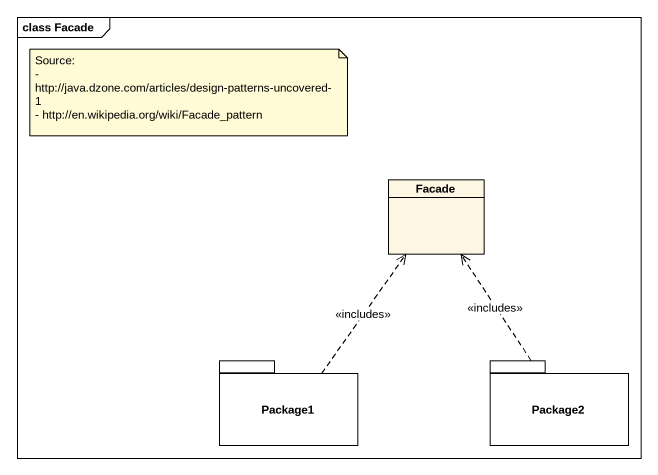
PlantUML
@startuml
mainframe class Facade
hide circle
hide empty members
class Facade
package Package1 {
}
package Package2 {
}
Package1 .up.> Facade : <<includes>>
Package2 .up.> Facade : <<includes>>
note as N1
  Source:
  - http://java.dzone.com/articles/design-patterns-uncovered-1
  - http://en.wikipedia.org/wiki/Facade_pattern
end note
@enduml
